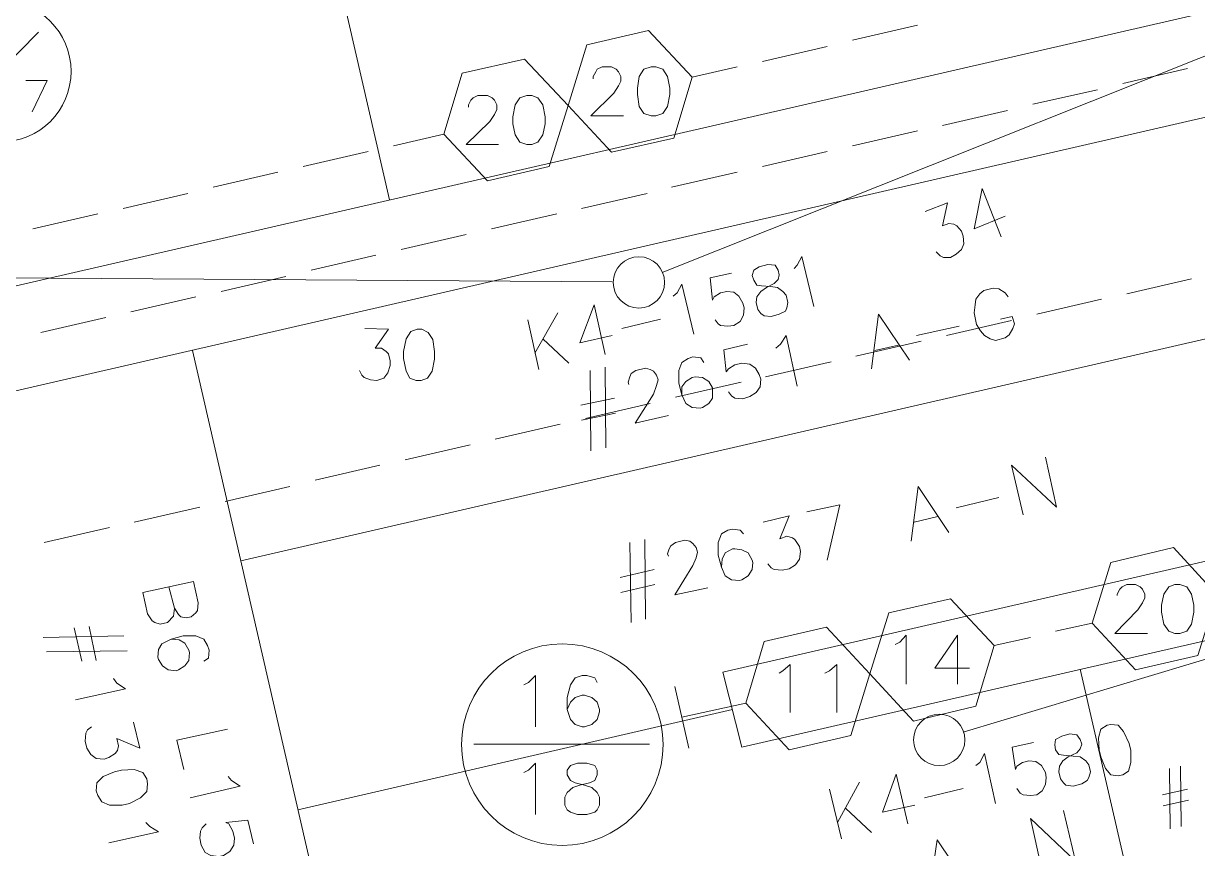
# Model space of a CAD drawing. Header units: millimetres. Extents: x 0.09 to 0.957, y 0.015 to 0.727.
# Drawn here: x 0.6194 to 0.7763, y 0.3782 to 0.4884 of the extents above; entities that cross this region are included whole.
import ezdxf

# ---------------------------------------------------------------- set-up
doc = ezdxf.new("R2010")
doc.units = ezdxf.units.MM
for name, color, linetype, true_color in [('PDF_s48$Cable-565', 23, 'Continuous', 0xdd8a6e), ('PDF_s48$LOTS', 254, 'Continuous', 0xdcdcdc), ('PDF_s48$ROAD', 8, 'Continuous', 0x808080), ('PDF_s48$SDU', 157, 'Continuous', 0x396472)]:
    doc.layers.add(name, color=color, linetype=linetype, true_color=true_color)
for name, color, linetype in [('PDF_s48$HCOUNT', 1, 'Continuous'), ('PDF_s48$Passives-TapOffs', 7, 'Continuous'), ('PDF_s48$POLE', 7, 'Continuous'), ('PDF_s48$STRAND', 7, 'Continuous'), ('PDF_s48$Symbols-EndOfLine', 7, 'Continuous'), ('PDF_s48$Symbols-SelfTerminating', 7, 'Continuous')]:
    doc.layers.add(name, color=color, linetype=linetype)

msp = doc.modelspace()

# ---------------------------------------------------------------- linework, layer by layer
at = {"layer": 'PDF_s48$Cable-565', "lineweight": 13}
for points in [[(0.7388197265624932, 0.4882337109374955), (0.7301608789062433, 0.4862273925781206)], [(0.7267818164062433, 0.4853826269531205), (0.7181229687499934, 0.4833763085937456)], [(0.7147439062499935, 0.4826371386718705), (0.7087249511718686, 0.4812643945312456)], [(0.774933457031243, 0.4824259472656206), (0.7662746093749929, 0.4804196289062456)], [(0.762895546874993, 0.4795748632812456), (0.7542366992187431, 0.4776741406249956)], [(0.7508576367187431, 0.4768293749999957), (0.7421987890624931, 0.4748230566406207)], [(0.7388197265624932, 0.4740838867187457), (0.7301608789062433, 0.4720775683593707)], [(0.6755679003906188, 0.4736615039062456), (0.6688097753906188, 0.4720775683593707)], [(0.665430712890619, 0.4713383984374956), (0.656771865234369, 0.4693320800781207)], [(0.7267818164062433, 0.4713383984374956), (0.7181229687499934, 0.4693320800781207)], [(0.653392802734369, 0.4685929101562457), (0.6447339550781191, 0.4665865917968708)], [(0.7147439062499935, 0.4685929101562457), (0.7059794628906185, 0.4665865917968708)], [(0.6413548925781191, 0.4657418261718707), (0.6326960449218691, 0.4637355078124958)], [(0.7027059960937435, 0.4657418261718707), (0.6939415527343687, 0.4637355078124958)], [(0.6293169824218693, 0.4629963378906207), (0.6206581347656193, 0.4609900195312458)], [(0.6906680859374937, 0.4629963378906207), (0.6819036425781188, 0.4609900195312458)], [(0.6785245800781188, 0.4602508496093708), (0.6698657324218689, 0.4582445312499958)], [(0.666486669921869, 0.4575053613281208), (0.657827822265619, 0.4554990429687459)], [(0.654448759765619, 0.4546542773437458), (0.6457899121093691, 0.4526479589843709)], [(0.7754614355468679, 0.4543374902343709), (0.766802587890618, 0.4523311718749959)], [(0.6424108496093691, 0.4519087890624959), (0.6337520019531193, 0.4499024707031209)], [(0.763423525390618, 0.4515920019531209), (0.7547646777343681, 0.4495856835937459)], [(0.6303729394531193, 0.4491633007812459), (0.6217140917968694, 0.4471569824218709)], [(0.7513856152343682, 0.448740917968746), (0.7427267675781182, 0.4467345996093709)], [(0.7393477050781182, 0.4459954296874959), (0.7305832617187434, 0.443989111328121)], [(0.7273097949218684, 0.4432499414062459), (0.7185453515624936, 0.441243623046871)], [(0.7152718847656185, 0.4405044531249959), (0.7065074414062436, 0.438498134765621)], [(0.7031283789062436, 0.437653369140621), (0.6944695312499936, 0.4356470507812461)], [(0.6910904687499937, 0.434907880859371), (0.6824316210937437, 0.4329015624999961)], [(0.6790525585937438, 0.432162392578121), (0.6703937109374938, 0.4301560742187461)], [(0.6670146484374939, 0.4294169042968711), (0.6583558007812439, 0.4274105859374961)], [(0.6549767382812439, 0.4265658203124961), (0.646317890624994, 0.4245595019531211)], [(0.642938828124994, 0.4238203320312461), (0.6341743847656192, 0.4218140136718711)], [(0.6309009179687441, 0.4210748437499962), (0.6221364746093693, 0.4190685253906211)], [(0.7621563769531181, 0.4082977636718713), (0.757298974609368, 0.4072418066406213)], [(0.7539199121093682, 0.4063970410156213), (0.7490625097656181, 0.4053410839843713)]]:
    msp.add_lwpolyline(points, dxfattribs=at)
at = {"layer": 'PDF_s48$HCOUNT', "lineweight": 9}
for points in [[(0.6213973046874944, 0.4872833496093705), (0.6110489257812444, 0.4768293749999957)], [(0.6197077734374944, 0.4808420117187456), (0.6225588574218693, 0.4808420117187456), (0.6205525390624943, 0.4766181835937457)]]:
    msp.add_lwpolyline(points, dxfattribs=at)
msp.add_circle((0.6162991704478027, 0.4820463994517087), 0.009450814903754, dxfattribs=at)
at = {"layer": 'PDF_s48$LOTS', "lineweight": 0}
for points in [[(0.6682817968749939, 0.4648970605468708), (0.6118936914062444, 0.7099846874999935)], [(0.6484298046874941, 0.4166398242187463), (0.8064009765624925, 0.4529647460937458)], [(0.7056626757812436, 0.1674339648437485), (0.641988466796869, 0.444728281249996)], [(0.7782069238281178, 0.325616328124997), (0.760572441406243, 0.4021732128906213)], [(0.656032695312494, 0.3833771777343715), (0.7141103320312434, 0.3967878320312463)]]:
    msp.add_lwpolyline(points, dxfattribs=at)
at = {"layer": 'PDF_s48$Passives-TapOffs', "lineweight": 9}
for points in [[(0.6979541894531187, 0.4712328027343708), (0.6921464257812437, 0.4774629492187457), (0.6946807226562436, 0.4855938183593706), (0.7029171874999935, 0.4874945410156206), (0.7087249511718686, 0.4812643945312456), (0.7062962499999936, 0.4731335253906207)], [(0.6813756640624938, 0.4674313574218707), (0.6755679003906188, 0.4736615039062456), (0.6779966015624938, 0.4817923730468706), (0.6863386621093687, 0.4836930957031206), (0.6921464257812437, 0.4774629492187457), (0.6896121289062437, 0.4693320800781207)], [(0.7032339746093685, 0.4826371386718705), (0.7038675488281186, 0.4826371386718705), (0.7048179101562435, 0.4823203515624956), (0.7054514843749935, 0.4813699902343706), (0.7057682714843685, 0.4797860546874956), (0.7057682714843685, 0.4789412890624956), (0.7054514843749935, 0.4773573535156207), (0.7048179101562435, 0.4764069921874956), (0.7038675488281186, 0.4760902050781207), (0.7032339746093685, 0.4760902050781207), (0.7022836132812436, 0.4764069921874956), (0.7016500390624936, 0.4773573535156207), (0.7014388476562436, 0.4789412890624956), (0.7014388476562436, 0.4797860546874956), (0.7016500390624936, 0.4813699902343706), (0.7022836132812436, 0.4823203515624956)], [(0.6866554492187437, 0.4788356933593706), (0.6872890234374937, 0.4788356933593706), (0.6881337890624937, 0.4785189062499957), (0.6887673632812437, 0.4775685449218706), (0.6890841503906187, 0.4759846093749956), (0.6890841503906187, 0.4750342480468707), (0.6887673632812437, 0.4735559082031207), (0.6881337890624937, 0.4726055468749957), (0.6872890234374937, 0.4722887597656208), (0.6866554492187437, 0.4722887597656208), (0.6857050878906187, 0.4726055468749957), (0.6850715136718688, 0.4735559082031207), (0.6847547265624937, 0.4750342480468707), (0.6847547265624937, 0.4759846093749956), (0.6850715136718688, 0.4775685449218706), (0.6857050878906187, 0.4785189062499957)], [(0.767964140624993, 0.4020676171874963), (0.7621563769531181, 0.4082977636718713), (0.764690673828118, 0.4164286328124962), (0.7730327343749929, 0.4184349511718711), (0.778840498046868, 0.4120992089843713), (0.7763062011718679, 0.4039683398437463)], [(0.7732439257812429, 0.4134719531249962), (0.773877499999993, 0.4134719531249962), (0.7748278613281179, 0.4131551660156213), (0.7754614355468679, 0.4122048046874962), (0.7757782226562429, 0.4107264648437462), (0.7757782226562429, 0.4097761035156213), (0.7754614355468679, 0.4081921679687463), (0.7748278613281179, 0.4072418066406213), (0.773877499999993, 0.4069250195312463), (0.7732439257812429, 0.4069250195312463), (0.7723991601562429, 0.4072418066406213), (0.771765585937493, 0.4081921679687463), (0.7714487988281179, 0.4097761035156213), (0.7714487988281179, 0.4107264648437462), (0.771765585937493, 0.4122048046874962), (0.7723991601562429, 0.4131551660156213)], [(0.7382917480468683, 0.3952038964843714), (0.7324839843749933, 0.4015396386718713), (0.7350182812499934, 0.4096705078124963), (0.7432547460937432, 0.4115712304687463), (0.7490625097656181, 0.4053410839843713), (0.7466338085937432, 0.3972102148437464)], [(0.7217132226562434, 0.3914024511718714), (0.7159054589843685, 0.3976325976562464), (0.7183341601562434, 0.4058690624999963), (0.7266762207031184, 0.4077697851562462), (0.7324839843749933, 0.4015396386718713), (0.7299496874999933, 0.3933031738281214)]]:
    msp.add_lwpolyline(points, close=True, dxfattribs=at)
for points in [[(0.6955254882812437, 0.4810532031249956), (0.6955254882812437, 0.4813699902343706), (0.6958422753906186, 0.4820035644531206), (0.6960534667968687, 0.4823203515624956), (0.6966870410156187, 0.4826371386718705), (0.6979541894531187, 0.4826371386718705), (0.6985877636718687, 0.4823203515624956), (0.6989045507812436, 0.4820035644531206), (0.6992213378906186, 0.4813699902343706), (0.6992213378906186, 0.4807364160156206), (0.6989045507812436, 0.4801028417968706), (0.6982709765624936, 0.4791524804687457), (0.6952087011718687, 0.4760902050781207), (0.6995381249999936, 0.4760902050781207)], [(0.6788413671874939, 0.4772517578124957), (0.6788413671874939, 0.4775685449218706), (0.6791581542968688, 0.4782021191406206), (0.6794749414062438, 0.4785189062499957), (0.6801085156249937, 0.4788356933593706), (0.6813756640624938, 0.4788356933593706), (0.6820092382812437, 0.4785189062499957), (0.6823260253906187, 0.4782021191406206), (0.6826428124999938, 0.4775685449218706), (0.6826428124999938, 0.4769349707031206), (0.6823260253906187, 0.4763013964843707), (0.6816924511718688, 0.4753510351562456), (0.6785245800781188, 0.4722887597656208), (0.6828540039062438, 0.4722887597656208)], [(0.7655354394531181, 0.4119936132812463), (0.7655354394531181, 0.4122048046874962), (0.765852226562493, 0.4128383789062462), (0.766169013671868, 0.4131551660156213), (0.766802587890618, 0.4134719531249962), (0.767964140624993, 0.4134719531249962), (0.768597714843743, 0.4131551660156213), (0.768914501953118, 0.4128383789062462), (0.769231289062493, 0.4122048046874962), (0.769231289062493, 0.4116768261718712), (0.768914501953118, 0.4110432519531213), (0.768280927734368, 0.4100928906249962), (0.765218652343743, 0.4069250195312463), (0.769548076171868, 0.4069250195312463)], [(0.7358630468749933, 0.4054466796874963), (0.7364966210937433, 0.4057634667968713), (0.7373413867187432, 0.4067138281249962), (0.7373413867187432, 0.4001668945312464)], [(0.7457890429687432, 0.4022788085937464), (0.7411428320312432, 0.4022788085937464), (0.7442051074218682, 0.4067138281249962), (0.7442051074218682, 0.4001668945312464)], [(0.7203404785156184, 0.4016452343749963), (0.7208684570312434, 0.4019620214843714), (0.7218188183593685, 0.4028067871093713), (0.7218188183593685, 0.3963654492187463)], [(0.7264650292968683, 0.4016452343749963), (0.7270986035156183, 0.4019620214843714), (0.7280489648437433, 0.4028067871093713), (0.7280489648437433, 0.3963654492187463)]]:
    msp.add_lwpolyline(points, dxfattribs=at)
at = {"layer": 'PDF_s48$POLE', "lineweight": 0}
for points in [[(0.7223467968749934, 0.4557102343749958), (0.7227691796874934, 0.4561326171874958), (0.7234027539062434, 0.4572941699218708), (0.7249866894531183, 0.4506416406249959)], [(0.7117872265624935, 0.4488465136718709), (0.7122096093749934, 0.4483185351562459), (0.7125263964843686, 0.448107343749996), (0.7134767578124935, 0.4480017480468709), (0.7143215234374936, 0.448107343749996), (0.7151662890624935, 0.4486353222656209), (0.7155886718749934, 0.4494800878906209), (0.7156942675781184, 0.4504304492187459), (0.7154830761718685, 0.4510640234374959), (0.7149550976562434, 0.4520143847656209), (0.7143215234374936, 0.4525423632812459), (0.7133711621093685, 0.4526479589843709), (0.7125263964843686, 0.4524367675781209), (0.7116816308593684, 0.4519087890624959), (0.7114704394531186, 0.4514864062499959), (0.7111536523437435, 0.4544430859374958), (0.7140047363281185, 0.4550766601562458)], [(0.7061906542968684, 0.4520143847656209), (0.7067186328124935, 0.4524367675781209), (0.7073522070312435, 0.4535983203124959), (0.7089361425781185, 0.4469457910156209)], [(0.6980597851562436, 0.4467345996093709), (0.6937303613281186, 0.445784238281246), (0.6956310839843686, 0.4508528320312459), (0.6971094238281186, 0.444200302734371)], [(0.6867610449218687, 0.4488465136718709), (0.6882393847656187, 0.4421939843749959)], [(0.6877114062499938, 0.4444114941406209), (0.6907736816406186, 0.449796874999996)], [(0.7045011230468685, 0.4489521093749959), (0.6993269335937436, 0.4476849609374959)], [(0.6922520214843687, 0.443038749999996), (0.6887673632812437, 0.4463122167968709)], [(0.7521247851562431, 0.3862282617187465), (0.7525471679687432, 0.3855946874999964), (0.7529695507812431, 0.3853834960937465), (0.7539199121093682, 0.3852779003906214), (0.7547646777343681, 0.3853834960937465), (0.755503847656243, 0.3859114746093715), (0.7559262304687432, 0.3867562402343714), (0.7560318261718681, 0.3877066015624964), (0.7559262304687432, 0.3883401757812464), (0.755398251953118, 0.3892905371093714), (0.7546590820312432, 0.3898185156249964), (0.7537087207031181, 0.3899241113281215), (0.7528639550781181, 0.3897129199218714), (0.7521247851562431, 0.3891849414062464), (0.7519135937499932, 0.3887625585937464), (0.751491210937493, 0.3917192382812464), (0.7543422949218681, 0.3923528124999964)], [(0.7466338085937432, 0.3892905371093714), (0.7471617871093681, 0.3897129199218714), (0.7477953613281181, 0.3908744726562464), (0.7492737011718682, 0.3842219433593715)], [(0.7385029394531183, 0.3840107519531215), (0.7341735156249932, 0.3830603906249965), (0.7359686425781183, 0.3881289843749964), (0.7375525781249932, 0.3814764550781215)], [(0.7270986035156183, 0.3861226660156214), (0.7286825390624933, 0.3794701367187465)], [(0.7281545605468684, 0.3816876464843715), (0.7311112402343684, 0.3870730273437464)], [(0.7449442773437431, 0.3862282617187465), (0.7397700878906182, 0.3849611132812464)], [(0.7326951757812433, 0.3803149023437465), (0.7292105175781183, 0.3835883691406214)]]:
    msp.add_lwpolyline(points, dxfattribs=at)
for points in [[(0.7177005859374935, 0.4559214257812458), (0.7188621386718685, 0.4562382128906208), (0.7198124999999935, 0.4561326171874958), (0.7202348828124934, 0.4554990429687459), (0.7203404785156184, 0.4548654687499959), (0.7202348828124934, 0.4542318945312458), (0.7197069042968685, 0.4537039160156209), (0.7186509472656184, 0.4531759374999959), (0.7179117773437433, 0.4526479589843709), (0.7173837988281184, 0.4519087890624959), (0.7172782031249934, 0.4511696191406209), (0.7174893945312434, 0.4502192578124959), (0.7179117773437433, 0.4496912792968709), (0.7183341601562434, 0.4493744921874959), (0.7192845214843685, 0.4492688964843709), (0.7203404785156184, 0.4495856835937459), (0.7211852441406184, 0.4500080664062459), (0.7213964355468684, 0.4504304492187459), (0.7215020312499933, 0.4511696191406209), (0.7212908398437433, 0.4521199804687459), (0.7208684570312434, 0.4526479589843709), (0.7201292871093684, 0.4531759374999959), (0.7191789257812435, 0.4532815332031209), (0.7180173730468685, 0.4533871289062458), (0.7173837988281184, 0.4534927246093709), (0.7169614160156184, 0.4541262988281209), (0.7167502246093685, 0.4547598730468709), (0.7169614160156184, 0.4554990429687459)], [(0.7641626953124929, 0.3946759179687463), (0.764690673828118, 0.3947815136718713), (0.7656410351562429, 0.3946759179687463), (0.766380205078118, 0.3938311523437464), (0.767119374999993, 0.3922472167968714), (0.767330566406243, 0.3912968554687464), (0.767330566406243, 0.3897129199218714), (0.767013779296868, 0.3885513671874964), (0.7662746093749929, 0.3880233886718714), (0.7656410351562429, 0.3879177929687465), (0.764690673828118, 0.3880233886718714), (0.763951503906243, 0.3888681542968715), (0.7633179296874931, 0.3904520898437464), (0.763106738281243, 0.3914024511718714), (0.7630011425781181, 0.3929863867187464), (0.7633179296874931, 0.3941479394531214)], [(0.7581437402343681, 0.3931975781249964), (0.759199697265618, 0.3935143652343714), (0.760150058593743, 0.3934087695312463), (0.760572441406243, 0.3927751953124964), (0.760783632812493, 0.3921416210937464), (0.760572441406243, 0.3915080468749964), (0.760150058593743, 0.3909800683593714), (0.7589885058593681, 0.3904520898437464), (0.7582493359374931, 0.3899241113281215), (0.757826953124993, 0.3891849414062464), (0.7577213574218681, 0.3884457714843714), (0.757932548828118, 0.3874954101562464), (0.7583549316406181, 0.3869674316406214), (0.7586717187499931, 0.3866506445312464), (0.759622080078118, 0.3865450488281215), (0.760783632812493, 0.3868618359374965), (0.7615228027343681, 0.3872842187499964), (0.7617339941406182, 0.3877066015624964), (0.761945185546868, 0.3884457714843714), (0.7617339941406182, 0.3893961328124964), (0.761311611328118, 0.3899241113281215), (0.760572441406243, 0.3904520898437464), (0.759622080078118, 0.3905576855468714), (0.7583549316406181, 0.3906632812499964), (0.7577213574218681, 0.3907688769531214), (0.757298974609368, 0.3914024511718714), (0.757193378906243, 0.3920360253906214), (0.757298974609368, 0.3927751953124964)]]:
    msp.add_lwpolyline(points, close=True, dxfattribs=at)
for centre, radius in [((0.701623988712974, 0.4538511905360842), 0.0034318345514864), ((0.7417520209395329, 0.3927088077235843), 0.0034318345514899)]:
    msp.add_circle(centre, radius, dxfattribs=at)
at = {"layer": 'PDF_s48$ROAD', "lineweight": 0}
for points in [[(0.7928847265624926, 0.4935134960937455), (0.5985886328124945, 0.4488465136718709)], [(0.7959470019531177, 0.4802084374999957), (0.6016509082031196, 0.435541455078121)], [(0.8100968261718675, 0.4241371191406211), (0.7128431835937434, 0.4017508300781213), (0.7153774804687434, 0.3917192382812464), (0.8127367187499924, 0.4141055273437462)]]:
    msp.add_lwpolyline(points, dxfattribs=at)
at = {"layer": 'PDF_s48$SDU', "lineweight": 0}
for points in [[(0.7499072753906181, 0.4489521093749959), (0.751491210937493, 0.4492688964843709), (0.7518079980468682, 0.4483185351562459), (0.7515968066406181, 0.4476849609374959), (0.7510688281249931, 0.446840195312496), (0.7505408496093681, 0.446417812499996), (0.7492737011718682, 0.4461010253906209), (0.7485345312499933, 0.4463122167968709), (0.7477953613281181, 0.4467345996093709), (0.7472673828124932, 0.4473681738281209), (0.7467394042968682, 0.4482129394531209), (0.7464226171874933, 0.449796874999996), (0.7465282128906181, 0.4508528320312459), (0.7466338085937432, 0.4515920019531209), (0.7471617871093681, 0.4523311718749959), (0.7476897656249931, 0.4527535546874958), (0.7489569140624931, 0.4530703417968709), (0.749696083984368, 0.4529647460937458), (0.7505408496093681, 0.4524367675781209), (0.7509632324218681, 0.4519087890624959)], [(0.7326951757812433, 0.442299580078121), (0.7336455371093682, 0.4495856835937459), (0.7377637695312433, 0.443461132812496)], [(0.7444162988281181, 0.4480017480468709), (0.7387141308593682, 0.4467345996093709)], [(0.7135823535156184, 0.4392373046874959), (0.7140047363281185, 0.438709326171871), (0.7144271191406184, 0.438392539062496), (0.7154830761718685, 0.438286943359371), (0.7164334374999936, 0.438603730468746), (0.7172782031249934, 0.4391317089843711), (0.7178061816406184, 0.4398708789062459), (0.7179117773437433, 0.4409268359374959), (0.7177005859374935, 0.4415604101562459), (0.7171726074218685, 0.442405175781246), (0.7164334374999936, 0.442933154296871), (0.7153774804687434, 0.443038749999996), (0.7144271191406184, 0.442827558593746), (0.7135823535156184, 0.442299580078121), (0.7132655664062435, 0.441877197265621), (0.7129487792968684, 0.4448338769531209), (0.7161166503906184, 0.4455730468749959)], [(0.7199180957031184, 0.4450450683593709), (0.7205516699218684, 0.4455730468749959), (0.7212908398437433, 0.4467345996093709), (0.7227691796874934, 0.439976474609371)], [(0.7362854296874933, 0.4454674511718709), (0.7331175585937433, 0.444728281249996)], [(0.6972150195312437, 0.4317400097656211), (0.6971094238281186, 0.442510771484371)], [(0.7002772949218686, 0.440187666015621), (0.7001716992187436, 0.4405044531249959), (0.7003828906249936, 0.441243623046871), (0.7005940820312436, 0.441666005859371), (0.7012276562499935, 0.4420883886718709), (0.7024948046874935, 0.442405175781246), (0.7031283789062436, 0.4421939843749959), (0.7035507617187436, 0.441982792968746), (0.7039731445312435, 0.441454814453121), (0.7041843359374936, 0.440821240234371), (0.7039731445312435, 0.440082070312496), (0.7035507617187436, 0.438920517578121), (0.7011220605468687, 0.435013476562496), (0.7055570800781185, 0.436069433593746)], [(0.7073522070312435, 0.4388149218749959), (0.7069298242187436, 0.440398857421871), (0.7069298242187436, 0.4420883886718709), (0.7073522070312435, 0.443144345703121), (0.7081969726562435, 0.443672324218746), (0.7088305468749935, 0.4438835156249959), (0.7098865039062435, 0.4437779199218709), (0.7103088867187435, 0.443144345703121)], [(0.6952087011718687, 0.4313176269531211), (0.6951031054687437, 0.4420883886718709)], [(0.6983765722656186, 0.438392539062496), (0.6938359570312436, 0.4374421777343711)], [(0.6984821679687436, 0.436386220703121), (0.6939415527343687, 0.435435859374996)], [(0.7529695507812431, 0.4227643749999962), (0.7513856152343682, 0.4294169042968711), (0.757404570312493, 0.4238203320312461), (0.7559262304687432, 0.430472861328121)], [(0.7379749609374932, 0.4192797167968712), (0.7389253222656182, 0.4265658203124961), (0.7430435546874933, 0.4204412695312462)], [(0.7240363281249933, 0.4231867578124961), (0.7284713476562433, 0.4241371191406211), (0.7267818164062433, 0.4167454199218711)], [(0.749696083984368, 0.4250874804687461), (0.7439939160156182, 0.4237147363281212)], [(0.7182285644531184, 0.4218140136718711), (0.7217132226562434, 0.4226587792968712), (0.7204460742187435, 0.4195965039062461), (0.7213964355468684, 0.4199132910156212), (0.7221356054687434, 0.4197020996093712), (0.7224523925781183, 0.4194909082031212), (0.7230859667968684, 0.4185405468749962), (0.7231915624999934, 0.4179069726562462), (0.7230859667968684, 0.4168510156249962), (0.7225579882812435, 0.4161118457031212), (0.7217132226562434, 0.4155838671874962), (0.7207628613281184, 0.4153726757812463), (0.7197069042968685, 0.4154782714843712), (0.7192845214843685, 0.4156894628906212), (0.7188621386718685, 0.4162174414062462)], [(0.7415652148437432, 0.4225531835937461), (0.7383973437499933, 0.4218140136718711)], [(0.7126319921874935, 0.4157950585937462), (0.7122096093749934, 0.4173789941406212), (0.7122096093749934, 0.4190685253906211), (0.7126319921874935, 0.4202300781249962), (0.7134767578124935, 0.4207580566406211), (0.7141103320312434, 0.4208636523437461), (0.7151662890624935, 0.4207580566406211), (0.7155886718749934, 0.4202300781249962)], [(0.7005940820312436, 0.4084033593749962), (0.7003828906249936, 0.4190685253906211)], [(0.7024948046874935, 0.4088257421874962), (0.7023892089843686, 0.4194909082031212)], [(0.7055570800781185, 0.4172733984374962), (0.7054514843749935, 0.4175901855468712), (0.7056626757812436, 0.4182237597656212), (0.7058738671874935, 0.4186461425781212), (0.7065074414062436, 0.4190685253906211), (0.7077745898437435, 0.4193853124999962), (0.7084081640624936, 0.4192797167968712), (0.7088305468749935, 0.4189629296874962), (0.7092529296874935, 0.4184349511718711), (0.7094641210937435, 0.4178013769531212), (0.7092529296874935, 0.4170622070312462), (0.7088305468749935, 0.4160062499999963), (0.7064018457031186, 0.4120992089843713), (0.7108368652343686, 0.4130495703124962)], [(0.7036563574218686, 0.4154782714843712), (0.6991157421874937, 0.4144223144531212)], [(0.6395597656249941, 0.4103040820312463), (0.6394541699218692, 0.4092481249999963), (0.6386094042968691, 0.4084033593749962), (0.6376590429687442, 0.4081921679687463), (0.6369198730468691, 0.4084033593749962), (0.6366030859374942, 0.4086145507812463), (0.6359695117187442, 0.4095649121093713), (0.6353359374999942, 0.4124159960937462), (0.6420940624999942, 0.4138943359374962), (0.6427276367187442, 0.4110432519531213), (0.6426220410156191, 0.4099872949218712), (0.6424108496093691, 0.4096705078124963), (0.6417772753906191, 0.4091425292968713), (0.6411437011718693, 0.4090369335937462), (0.6404045312499941, 0.4091425292968713), (0.6400877441406191, 0.4094593164062462), (0.6395597656249941, 0.4103040820312463), (0.6388205957031192, 0.4131551660156213)], [(0.7037619531249936, 0.4134719531249962), (0.6992213378906186, 0.4124159960937462)], [(0.6291057910156193, 0.4033347656249963), (0.6281554296874943, 0.4078753808593713)], [(0.6220308789062443, 0.4063970410156213), (0.6328016406249942, 0.4066082324218713)], [(0.6272050683593692, 0.4032291699218713), (0.6261491113281192, 0.4076641894531213)], [(0.6391373828124941, 0.4061858496093713), (0.6407213183593691, 0.4066082324218713), (0.6424108496093691, 0.4066082324218713), (0.6434668066406191, 0.4061858496093713), (0.6439947851562441, 0.4053410839843713), (0.6442059765624942, 0.4047075097656213), (0.644100380859369, 0.4036515527343714), (0.6434668066406191, 0.4032291699218713)], [(0.6224532617187443, 0.4044963183593713), (0.6332240234374942, 0.4046019140624963)], [(0.6314288964843692, 0.4009060644531214), (0.6318512792968694, 0.4002724902343714), (0.6330128320312443, 0.3995333203124964), (0.6263603027343693, 0.3980549804687463)], [(0.6340687890624942, 0.3950983007812464), (0.6349135546874942, 0.3916136425781214), (0.6318512792968694, 0.3928807910156214), (0.6320624707031192, 0.3919304296874964), (0.6319568749999942, 0.3912968554687464), (0.6316400878906192, 0.3908744726562464), (0.6307953222656192, 0.3903464941406214), (0.6301617480468692, 0.3901353027343714), (0.6291057910156193, 0.3902408984374964), (0.6283666210937442, 0.3907688769531214), (0.6278386425781192, 0.3916136425781214), (0.6276274511718694, 0.3925640039062464), (0.6277330468749942, 0.3936199609374964), (0.6279442382812443, 0.3940423437499963), (0.6284722167968693, 0.3944647265624963)], [(0.6408269140624941, 0.3887625585937464), (0.6398765527343692, 0.3926695996093714), (0.646634677734369, 0.3941479394531214)], [(0.7740886914062429, 0.3811596679687465), (0.7739830957031179, 0.3891849414062464)], [(0.6467402734374942, 0.3878121972656214), (0.6471626562499941, 0.3872842187499964), (0.6483242089843692, 0.3865450488281215), (0.6416716796874941, 0.3849611132812464)], [(0.772610351562493, 0.3808428808593715), (0.7725047558593678, 0.3888681542968715)], [(0.774933457031243, 0.3861226660156214), (0.7715543945312429, 0.3853834960937465)], [(0.775039052734368, 0.3846443261718714), (0.771659990234368, 0.3839051562499965)], [(0.755398251953118, 0.3755630957031215), (0.7539199121093682, 0.3822156249999965), (0.7599388671874932, 0.3765134570312465), (0.7583549316406181, 0.3832715820312465)], [(0.6357583203124941, 0.3816876464843715), (0.6362862988281192, 0.3811596679687465), (0.6374478515624942, 0.3804204980468715), (0.6307953222656192, 0.3789421582031215)], [(0.643783593749994, 0.3814764550781215), (0.6432556152343691, 0.3809484765624965), (0.6430444238281191, 0.3805260937499965), (0.642938828124994, 0.3795757324218715), (0.6431500195312441, 0.3786253710937465), (0.6436779980468691, 0.3776750097656215), (0.6444171679687442, 0.3772526269531215), (0.6454731249999942, 0.3771470312499965), (0.6461066992187441, 0.3772526269531215), (0.646951464843744, 0.3777806054687465), (0.647479443359369, 0.3786253710937465), (0.6475850390624941, 0.3795757324218715), (0.6473738476562441, 0.3805260937499965), (0.6468458691406191, 0.3814764550781215), (0.6464234863281191, 0.3816876464843715), (0.649380166015619, 0.3820044335937465), (0.650119335937494, 0.3788365624999965)], [(0.7404036621093681, 0.3720784374999966), (0.7414596191406182, 0.3793645410156215), (0.7455778515624932, 0.3732399902343715)]]:
    msp.add_lwpolyline(points, dxfattribs=at)
for points in [[(0.7073522070312435, 0.4398708789062459), (0.7078801855468685, 0.440610048828121), (0.7087249511718686, 0.441138027343746), (0.7091473339843685, 0.441243623046871), (0.7100976953124934, 0.441138027343746), (0.7109424609374936, 0.440610048828121), (0.7114704394531186, 0.439765283203121), (0.7114704394531186, 0.438392539062496), (0.7109424609374936, 0.437653369140621), (0.7100976953124934, 0.437125390624996), (0.7097809082031185, 0.437019794921871), (0.7087249511718686, 0.437125390624996), (0.7078801855468685, 0.437653369140621), (0.7073522070312435, 0.4388149218749959)], [(0.7127375878906185, 0.4168510156249962), (0.7131599707031185, 0.4176957812499963), (0.7141103320312434, 0.4182237597656212), (0.7144271191406184, 0.4182237597656212), (0.7153774804687434, 0.4181181640624962), (0.7162222460937434, 0.4176957812499963), (0.7167502246093685, 0.4167454199218711), (0.7168558203124934, 0.4164286328124962), (0.7167502246093685, 0.4154782714843712), (0.7162222460937434, 0.4146335058593712), (0.7153774804687434, 0.4141055273437462), (0.7150606933593684, 0.4139999316406212), (0.7140047363281185, 0.4141055273437462), (0.7131599707031185, 0.4146335058593712), (0.7126319921874935, 0.4157950585937462)], [(0.6401933398437442, 0.4060802539062463), (0.6409325097656192, 0.4056578710937463), (0.6414604882812442, 0.4047075097656213), (0.6415660839843691, 0.4043907226562463), (0.6414604882812442, 0.4033347656249963), (0.6409325097656192, 0.4025955957031214), (0.6400877441406191, 0.4020676171874963), (0.6397709570312441, 0.4019620214843714), (0.6387149999999941, 0.4020676171874963), (0.6379758300781191, 0.4025955957031214), (0.6374478515624942, 0.4034403613281213), (0.6373422558593691, 0.4037571484374963), (0.6374478515624942, 0.4048131054687464), (0.6378702343749941, 0.4055522753906213), (0.6391373828124941, 0.4061858496093713)], [(0.6358639160156193, 0.3874954101562464), (0.6359695117187442, 0.3868618359374965), (0.6358639160156193, 0.3858058789062464), (0.6350191503906192, 0.3849611132812464), (0.6335408105468692, 0.3842219433593715), (0.6325904492187443, 0.3840107519531215), (0.6309009179687441, 0.3840107519531215), (0.6298449609374943, 0.3844331347656214), (0.6293169824218693, 0.3852779003906214), (0.6291057910156193, 0.3859114746093715), (0.6292113867187443, 0.3869674316406214), (0.6300561523437443, 0.3878121972656214), (0.6315344921874942, 0.3884457714843714), (0.6324848535156193, 0.3886569628906214), (0.6341743847656192, 0.3887625585937464), (0.6353359374999942, 0.3883401757812464)]]:
    msp.add_lwpolyline(points, close=True, dxfattribs=at)
at = {"layer": 'PDF_s48$STRAND', "color": 254, "lineweight": 0, "true_color": 0xdcdcdc}
for points in [[(0.8052394238281175, 0.4953086230468705), (0.7047123144531185, 0.4551822558593709)], [(0.6980597851562436, 0.4539151074218708), (0.6024956738281194, 0.4545486816406208)], [(0.7449442773437431, 0.3937255566406214), (0.8304767968749922, 0.4194909082031212)]]:
    msp.add_lwpolyline(points, dxfattribs=at)
at = {"layer": 'PDF_s48$STRAND', "lineweight": 0}
for points in [[(0.7505408496093681, 0.4626795507812458), (0.7464226171874933, 0.4609900195312458), (0.7474785742187431, 0.4663754003906207), (0.7500128710937431, 0.4599340624999958)], [(0.7398756835937432, 0.4633131249999958), (0.7428323632812432, 0.4644746777343708), (0.7421987890624931, 0.4614124023437458), (0.7430435546874933, 0.4617291894531208), (0.7436771289062432, 0.4616235937499958), (0.7440995117187432, 0.4614124023437458), (0.7447330859374932, 0.4606732324218708), (0.7449442773437431, 0.4600396582031208), (0.7450498730468681, 0.4589837011718708), (0.7447330859374932, 0.4582445312499958), (0.7439939160156182, 0.4576109570312458), (0.7432547460937432, 0.4571885742187459), (0.7423043847656183, 0.4571885742187459), (0.7418820019531182, 0.4573997656249958), (0.7413540234374932, 0.4579277441406208)], [(0.6650083300781189, 0.4476849609374959), (0.6681762011718689, 0.4475793652343709), (0.6663810742187439, 0.4450450683593709), (0.667225839843744, 0.4450450683593709), (0.6678594140624938, 0.4446226855468709), (0.6681762011718689, 0.4443058984374959), (0.6683873925781189, 0.4433555371093709), (0.6683873925781189, 0.442721962890621), (0.6680706054687439, 0.441771601562496), (0.667542626953119, 0.441032431640621), (0.6665922656249939, 0.440715644531246), (0.6657474999999939, 0.440821240234371), (0.6649027343749939, 0.441138027343746), (0.664585947265619, 0.441454814453121), (0.6642691601562439, 0.4420883886718709)]]:
    msp.add_lwpolyline(points, dxfattribs=at)
msp.add_lwpolyline([(0.6719776464843689, 0.4475793652343709), (0.6726112207031189, 0.4475793652343709), (0.6734559863281188, 0.4471569824218709), (0.6740895605468687, 0.4462066210937459), (0.6743007519531189, 0.4446226855468709), (0.6743007519531189, 0.443566728515621), (0.6739839648437438, 0.441982792968746), (0.6733503906249938, 0.441032431640621), (0.6725056249999938, 0.440715644531246), (0.6718720507812438, 0.440715644531246), (0.6710272851562439, 0.441032431640621), (0.6704993066406189, 0.441982792968746), (0.6701825195312439, 0.443672324218746), (0.6701825195312439, 0.4446226855468709), (0.6704993066406189, 0.4463122167968709), (0.6711328808593688, 0.4472625781249959)], close=True, dxfattribs=at)
at = {"layer": 'PDF_s48$Symbols-EndOfLine', "lineweight": 9}
for points in [[(0.6862330664062437, 0.4000612988281213), (0.6868666406249937, 0.4003780859374963), (0.6878170019531187, 0.4013284472656213), (0.6878170019531187, 0.3944647265624963)], [(0.6920408300781187, 0.3967878320312463), (0.6920408300781187, 0.3983717675781213), (0.6924632128906186, 0.4000612988281213), (0.6930967871093686, 0.4010116601562463), (0.6940471484374937, 0.4013284472656213), (0.6946807226562436, 0.4013284472656213), (0.6957366796874938, 0.4010116601562463), (0.6960534667968687, 0.4003780859374963)], [(0.6862330664062437, 0.3883401757812464), (0.6868666406249937, 0.3886569628906214), (0.6878170019531187, 0.3896073242187464), (0.6878170019531187, 0.3827436035156215)]]:
    msp.add_lwpolyline(points, dxfattribs=at)
for points in [[(0.6924632128906186, 0.3977381933593713), (0.6930967871093686, 0.3983717675781213), (0.6940471484374937, 0.3986885546874963), (0.6943639355468686, 0.3986885546874963), (0.6953142968749936, 0.3983717675781213), (0.6960534667968687, 0.3977381933593713), (0.6963702539062436, 0.3967878320312463), (0.6963702539062436, 0.3964710449218713), (0.6960534667968687, 0.3954150878906213), (0.6953142968749936, 0.3947815136718713), (0.6943639355468686, 0.3944647265624963), (0.6940471484374937, 0.3944647265624963), (0.6930967871093686, 0.3947815136718713), (0.6924632128906186, 0.3954150878906213), (0.6920408300781187, 0.3967878320312463)], [(0.6934135742187437, 0.3896073242187464), (0.6946807226562436, 0.3896073242187464), (0.6957366796874938, 0.3892905371093714), (0.6960534667968687, 0.3886569628906214), (0.6960534667968687, 0.3880233886718714), (0.6957366796874938, 0.3872842187499964), (0.6949975097656186, 0.3869674316406214), (0.6937303613281186, 0.3866506445312464), (0.6927799999999937, 0.3863338574218714), (0.6920408300781187, 0.3857002832031214), (0.6917240429687438, 0.3850667089843714), (0.6917240429687438, 0.3840107519531215), (0.6920408300781187, 0.3833771777343715), (0.6924632128906186, 0.3830603906249965), (0.6934135742187437, 0.3827436035156215), (0.6946807226562436, 0.3827436035156215), (0.6957366796874938, 0.3830603906249965), (0.6960534667968687, 0.3833771777343715), (0.6963702539062436, 0.3840107519531215), (0.6963702539062436, 0.3850667089843714), (0.6960534667968687, 0.3857002832031214), (0.6953142968749936, 0.3863338574218714), (0.6943639355468686, 0.3866506445312464), (0.6930967871093686, 0.3869674316406214), (0.6924632128906186, 0.3872842187499964), (0.6920408300781187, 0.3880233886718714), (0.6920408300781187, 0.3886569628906214), (0.6924632128906186, 0.3892905371093714)]]:
    msp.add_lwpolyline(points, close=True, dxfattribs=at)
at = {"layer": 'PDF_s48$Symbols-EndOfLine', "color": 15, "lineweight": 0, "true_color": 0x954a4a}
msp.add_lwpolyline([(0.7030227832031186, 0.3921416210937464), (0.6795805371093687, 0.3921416210937464)], dxfattribs=at)
msp.add_circle((0.6913808310781104, 0.39207518166405), 0.0134634511484458, dxfattribs=at)
at = {"layer": 'PDF_s48$Symbols-SelfTerminating', "lineweight": 9}
for points in [[(0.7083025683593684, 0.3916136425781214), (0.7064018457031186, 0.3998501074218713)], [(0.7073522070312435, 0.3957318749999963), (0.7159054589843685, 0.3976325976562464)]]:
    msp.add_lwpolyline(points, dxfattribs=at)

doc.saveas('drawing.dxf')
